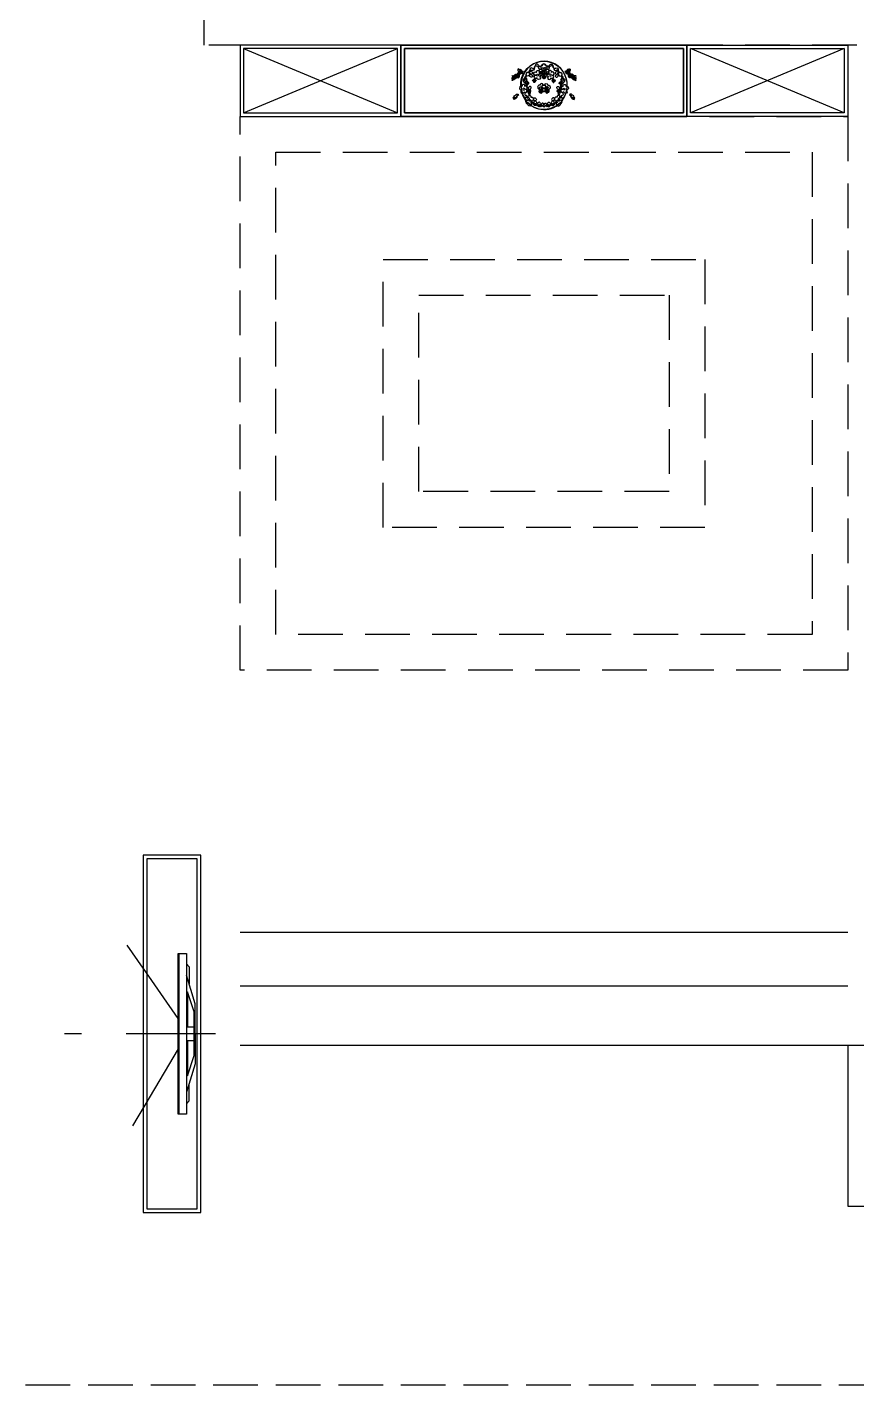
# Model space of a CAD drawing. Extents: x 9028 to 51035, y 9955 to 39655.
# Drawn here: x 19421 to 24062, y 16541 to 24141 of the extents above; entities that cross this region are included whole.
import ezdxf

# ---------------------------------------------------------------- set-up
doc = ezdxf.new("R2010")
doc.units = 0
doc.header["$LTSCALE"] = 1000
doc.header["$MEASUREMENT"] = 0
doc.set_wipeout_variables(frame=1)
for name, pattern in [('DASH', [0.35, 0.25, -0.1]), ('DASHED', [0.75, 0.5, -0.25]), ('HIDDEN', [0.375, 0.25, -0.125])]:
    doc.linetypes.add(name, pattern=pattern)
doc.layers.add('AE-FURN-MOVE', color=165, linetype='Continuous')
doc.layers.add('WALL', color=9, linetype='Continuous')
doc.layers.add('辅助线', color=8, linetype='DASH', plot=False)

# ---------------------------------------------------------------- blocks, each defined once
blk = doc.blocks.new('*U78')
at = {"color": 250}
blk.add_wipeout([(-1000, 531.1), (1000, 531.1), (1000, 209.3), (-1000, 209.3)], dxfattribs=at)
blk.add_lwpolyline([(1000, 531.1), (-1000, 531.1), (-1000, 209.3), (1000, 209.3)], close=True)
blk.add_wipeout([(-449.9, 404.8), (450.1, 404.8), (450.1, 450.9), (391.5, 451.1), (374.5, 465.8), (283.4, 465.8), (167.8, 500), (-168, 500), (-279.8, 465.7), (-374.6, 465.7), (-391.6, 450.9), (-449.9, 450.9)], dxfattribs=at)
at = {"color": 8, "linetype": 'DASHED'}
for p, q in [((0, 614.1), (0, -230.8)), ((-84.8, 404.8), (-585.6, 57.8)), ((84.8, 404.8), (683.1, 49))]:
    blk.add_line(p, q, dxfattribs=at)
at = {"ltscale": 120}
for p, q in [((-391.6, 450.9), (-374.6, 465.7)), ((-374.6, 465.7), (-279.8, 465.7)), ((-167.9, 500), (-327.9, 451)), ((-0.1, 500), (-167.9, 500)), ((-0.1, 500), (167.8, 500)), ((167.8, 500), (327.8, 451)), ((374.5, 465.8), (283.4, 465.8)), ((391.5, 451.1), (374.5, 465.8)), ((-449.9, 404.8), (-449.9, 450.9)), ((-449.9, 450.9), (450.1, 450.9)), ((450.1, 404.8), (-449.9, 404.8)), ((450.1, 450.9), (450.1, 404.8))]:
    blk.add_line(p, q, dxfattribs=at)
at = {"color": 8}
for points in [[(-233.2, 511.1), (-980, 511.1), (-980, 229.3), (980, 229.3), (980, 511.1), (-233.2, 511.1)], [(-235.5, 457.3), (-38.9, 457.3), (-38.9, 495.1), (38.8, 495.1), (38.8, 457.4), (235.5, 457.4), (122.3, 495.1), (-122.5, 495.1), (-235.5, 457.3)], [(-449.9, 408.8), (450.1, 408.9)]]:
    blk.add_lwpolyline(points, dxfattribs=at)
blk = doc.blocks.new('云学贝教学QQ52666049海龙工具_盆栽')
at = {"color": 8}
for points, elevation in [([(-146.9, 59.9), (-147.2, 63.5), (-145.5, 69.4), (-142.7, 73.7), (-139.6, 77.4), (-139.3, 76.1), (-142, 70.6), (-142.9, 65.7)], 5600), ([(-128.3, 83.4), (-130.1, 77.5), (-132.3, 71.9), (-134.5, 66.3), (-137.8, 62.1), (-140, 59.5), (-141.5, 56.5)], 5600), ([(-128.3, 83.4), (-132.3, 80.8), (-136.3, 74.8), (-139.2, 65.6), (-141.3, 61.7)], 5600), ([(-141, 70.9), (-138.6, 75.7), (-135.1, 79.1), (-132.8, 80.4)], 5600), ([(-131.5, 73.7), (-127.4, 76), (-124.9, 77.1), (-124.1, 76.2), (-126, 75), (-128.2, 72.9), (-130.4, 71.5), (-123.1, 76.2), (-119.5, 76.9), (-117.9, 76.1), (-123.2, 72.5), (-129.2, 68.3), (-132.4, 66.9)], 5600), ([(-129.5, 79.4), (-127.3, 79.2), (-127.7, 78.3), (-130.2, 77)], 5600), ([(137.5, 86.9), (134.4, 89.1), (130.5, 87.2), (124.3, 79.9), (120.7, 71), (120.7, 65.2), (128.4, 64.1), (132.3, 64.9)], 8000), ([(137.5, 86.9), (142.1, 90), (145.8, 88.8), (145.8, 82.7), (141.2, 73.5), (132.3, 64.9)], 8000), ([(-164.5, 47.5), (-173.6, 49.6), (-177.2, 50.5), (-181.4, 49.2), (-178.8, 51.2), (-172.3, 51.1), (-166.1, 52.5), (-161.5, 51.7), (-159.4, 51.1)], 5600), ([(-151.9, 42.4), (-155.2, 40.7), (-158.7, 36.3), (-162.6, 34.6), (-169.4, 29.9), (-175.4, 27.1), (-179.5, 25.1), (-181.2, 26.4), (-181.2, 26.4), (-174.9, 27.4), (-171, 31.2), (-166.5, 35.7), (-161.6, 39.5), (-158.7, 42.3), (-157.5, 44.8)], 5600), ([(-155.7, 48), (-167.4, 46.8), (-177.3, 42.8), (-180.8, 39.6), (-180.9, 37.9), (-180, 37), (-178.8, 38.5), (-177.5, 39.8), (-173.6, 42.1), (-166.3, 44.1)], 5600), ([(-171, 31.2), (-176.4, 29.1), (-179.3, 28.4), (-180.7, 28.6), (-177.9, 31.9), (-172.5, 35.9), (-166.7, 40.2), (-162, 43.3), (-158.8, 44.5)], 5600), ([(-162, 43.3), (-168.1, 42.2), (-175.1, 37.9), (-179.3, 34.1), (-180, 34), (-179.2, 36.1), (-176.9, 39), (-172.2, 41.9), (-166.3, 44.1), (-159.8, 45.5), (-155.3, 45.9)], 5600), ([(-159.8, 48.7), (-166, 50.3), (-172.1, 51.1)], 5600), ([(-168.3, 52.9), (-165.4, 55.2), (-164.2, 56.4), (-162.7, 59.2), (-160.8, 60.1), (-157.2, 59.5), (-156.5, 59.1)], 5600), ([(-160, 53.2), (-163, 54.5), (-165.5, 54.7)], 5600), ([(-159.8, 53.2), (-160.4, 49.6), (-158.7, 50.8), (-156.6, 49.7), (-155.1, 48.6), (-154, 49.2)], 5600), ([(-155.7, 60.7), (-156.1, 55.3), (-157.9, 53.9), (-159.8, 52.7)], 5600), ([(-153.2, 49.5), (-156, 51.8), (-159.1, 52.6)], 5600), ([(-150.6, 51.1), (-153.6, 49.6), (-154.9, 46.4), (-155.2, 45.2), (-156, 44.6), (-152.7, 43.7), (-151.1, 41.5), (-149.1, 41.4), (-144.7, 42.3), (-142.1, 42.9), (-140.4, 45.3), (-139.8, 46.2), (-139, 49.3), (-138.6, 51.3), (-138.6, 54.3), (-139.4, 55.6)], 5600), ([(-155.9, 61.2), (-154.1, 61.4), (-150, 60.5), (-146.9, 59.9)], 5600), ([(-155.5, 56.4), (-153.7, 53.4), (-151.2, 52)], 5600), ([(-143.9, 45.2), (-145.8, 46), (-147.7, 48.1), (-148.4, 47), (-150.3, 47.6), (-150.9, 47.9), (-152.4, 46.4), (-152.8, 46), (-153.4, 45.3)], 5600), ([(-145.5, 43.2), (-148.8, 44.6), (-150.6, 44.1), (-152.5, 44.5)], 5600), ([(-145.9, 55.5), (-146.9, 58.2), (-150.1, 60)], 5600), ([(-139, 56.6), (-140.5, 57.6), (-142.6, 55.5), (-144.1, 55.9), (-146.1, 53.1), (-148.5, 51.7), (-150, 50.7), (-147, 50.2), (-145.1, 49.9), (-142.6, 50), (-140.9, 49.9), (-140.5, 50.8)], 5600), ([(-143, 46.1), (-142.7, 48), (-144.7, 48.1)], 5600), ([(-136.5, 75.3), (-140.8, 67.8), (-141.4, 64), (-141.9, 59.6), (-142.2, 56.9)], 5600), ([(-132.5, 66.7), (-129, 66.8), (-128.3, 64.7), (-130.7, 62.4), (-134.7, 61.1), (-136.8, 58.9), (-138, 57.6), (-139, 56.3), (-140.1, 55.8)], 5600), ([(-153.2, -70.2), (-159.6, -77.6), (-169.2, -80.6), (-172.3, -77.9), (-169.8, -76.7), (-173, -74.3), (-169.5, -67.9), (-167.8, -61.2), (-160.7, -56), (-154.6, -50.5), (-145.8, -50.9), (-145.3, -53.1), (-145.3, -53.1), (-145.3, -53.1), (-143.9, -56.3)], 8000), ([(-143.9, -56.3), (-143.9, -56.3), (-147.6, -59.2), (-152.1, -64.9), (-153.2, -70.2)], 8000)]:
    blk.add_lwpolyline(points, dxfattribs=dict(at, elevation=elevation))
at = {"color": 8, "elevation": 8000}
for points in [[(124, 68.3, 0.362489), (141.6, 78.1, 0.120411), (143.8, 86.2)], [(166.5, 48.3, -0.504313), (148, 41.2, -0.338411), (137.3, 44.1, -0.559999), (141.8, 55.5)], [(-147.4, -54.5, 0.168593), (-154.6, -65.2, -0.405058), (-169, -73.4)]]:
    blk.add_lwpolyline(points, format="xyb", dxfattribs=at)
at = {"color": 8}
for centre, radius, start, end in [((-87.9, 79.1), 9.23, 310.07175, 28.1433), ((-72.5, 87.4), 8.25, 124.72383, 208.25754), ((-72.7, 87.5), 7.96, 53.83813, 124.04848), ((-61.7, 102.6), 10.8, 233.57739, 292.87062), ((-62.1, 102.9), 11.2, 294.30872, 10.13759), ((-41, 106.7), 10.2, 110.09511, 190.18906), ((-41.4, 106.5), 10.2, 26.70281, 107.97021), ((-21.7, 116.4), 11.8, 206.59966, 281.47463), ((-22.3, 117), 12.5, 283.85001, 336.83482), ((-2.3, 108.4), 9.28, 94.44829, 156.77622), ((-2.6, 106.1), 11.6, 28.04407, 92.02431), ((24.3, 120.3), 18.8, 207.90401, 257.29837), ((23.5, 119.8), 18.1, 259.19953, 308.06662), ((41.9, 96.2), 11.8, 66.11063, 127.77752), ((42.4, 97.9), 10, 349.83483, 64.67883), ((64.8, 93.9), 12.7, 169.97233, 235.40369), ((64.4, 93.6), 12.3, 236.09057, 291.19864), ((72.7, 72.2), 10.7, 51.61327, 111.09656), ((73, 72.6), 10.2, 328.27045, 51.53779), ((143.3, 79.1), 9.71, 126.60137, 200.34921), ((-104.7, 27.1), 12.4, 156.12973, 194.84659), ((-86, 33.5), 32.2, 197.35174, 228.76091), ((-108, 28.7), 8.73, 102.43704, 157.23576), ((-112.6, 50.1), 13.1, 282.36133, 326.30744), ((-91.8, 61.3), 10.1, 134.83496, 207.61824), ((-112.7, 50.4), 13.4, 325.23794, 27.3794), ((-93.4, 62.9), 7.95, 71.28985, 135.00431), ((-87.9, 79), 9.16, 251.18228, 310.03764), ((91.6, 61.1), 11.7, 148.40864, 225.39843), ((90.9, 60.3), 10.6, 225.22447, 292.36833), ((116.4, 9.8), 26.1, 128.25144, 182.64269), ((126.9, 9.3), 36.6, 181.14737, 198.23751), ((97.6, 44), 7, 25.97319, 111.9833), ((92, 40.9), 13.4, 307.79276, 27.44024), ((142.7, 47.5), 8.26, 310.00379, 48.2432), ((155.9, 46.2), 10.8, 11.30966, 135.79563), ((151.6, 57.6), 5.34, 239.54803, 320.86779), ((-162.6, -69.3), 3.48, 190.59482, 270.14), ((-167.3, -77.4), 9.42, 38.36736, 81.92375), ((101.5, -39.5), 25.9, 163.36695, 189.89591), ((111.2, -38.5), 35.7, 188.84612, 211.34625), ((94.9, -37.1), 18.9, 117.33393, 164.53266), ((80.4, -9.1), 12.6, 297.2567, 356.17931), ((74, -8.2), 19.1, 354.61756, 18.38496)]:
    blk.add_arc(centre, radius, start, end, dxfattribs=at)
at = {"extrusion": (0, 0, -1)}
for start_param, end_param in [(4.677441, 8.536116), (2.546293, 4.369155)]:
    blk.add_ellipse((-2.2, -1.9), major_axis=(0, 135.5), ratio=0.95394, start_param=start_param, end_param=end_param, dxfattribs=at)
at = {"color": 8}
for centre, major_axis, start_param, end_param in [((0.6, 86.8), (0, 6.01), 0.338538, 2.803054), ((4.8, 90), (0, 6.9), 4.517874, 7.492233), ((1.9, 90.6), (0, 10.1), 2.803054, 4.517874), ((4.8, 70.5), (0, 6.9), 4.517874, 7.492233), ((14.5, 79.5), (0, 6.01), 0.338538, 2.803054), ((18.8, 82.7), (0, 6.9), 4.517874, 7.492233), ((15.8, 83.3), (0, 10.1), 2.803054, 4.517874), ((19.2, 94.1), (0, 6.01), 0.338538, 2.803054), ((23.5, 97.3), (0, 6.9), 4.517874, 7.492233), ((20.5, 97.9), (0, 10.1), 2.803054, 4.517874), ((33.5, 73), (0, 8.61), 4.373375, 7.944442), ((72.4, 70.5), (0, 6.9), 4.517874, 7.492233), ((-115.8, -5.2), (0, 8.61), 4.373375, 7.944442), ((-106.5, 28.2), (0, 6.01), 0.338538, 2.803054), ((-98.1, 8.2), (0, 12.2), -1.10274, 1.10274), ((-98.2, 14), (0, 10.8), 1.603379, 3.630768), ((-102.3, 31.4), (0, 6.9), 4.517874, 7.492233), ((-105.3, 32.1), (0, 10.1), 2.803054, 4.517874), ((-100, -1.7), (0, 12.9), -0.739046, 0.517872), ((-92.6, 6.1), (0, 1.87), 2.666954, 5.830023), ((-91.2, 10.2), (0, 4.98), 3.354917, 5.486597), ((-25.4, -12.5), (0, 11.7), -0.25255, 3.303238), ((-18.5, 62.4), (0, 12.2), -1.10274, 1.10274), ((-18.6, 68.2), (0, 10.8), 1.603379, 3.630768), ((-20.4, 52.5), (0, 12.9), -0.739046, 0.517872), ((-14.4, -0.4), (0, 8.61), 4.373375, 7.944442), ((-12.9, 60.4), (0, 1.87), 2.666954, 5.830023), ((-11.5, 64.4), (0, 4.98), 3.354917, 5.486597), ((0, -9.1), (0, 9.14), 2.830269, 7.151446), ((0.6, 67.3), (0, 6.01), 0.338538, 2.803054), ((1.9, 71.1), (0, 10.1), 2.803054, 4.517874), ((22.5, 60.9), (0, 11.7), -0.25255, 3.303238), ((27.9, 40.2), (0, 9.83), 0.39086, 4.681834), ((44.5, 45.9), (0, 9.69), 2.235884, 6.208448), ((47.9, 64.3), (0, 9.14), 2.830269, 7.151446), ((68.1, 67.3), (0, 6.01), 0.338538, 2.803054), ((68.1, 50.2), (0, 6.01), 0.338538, 2.803054), ((69.4, 71.1), (0, 10.1), 2.803054, 4.517874), ((72.4, 53.4), (0, 6.9), 4.517874, 7.492233), ((69.4, 54), (0, 10.1), 2.803054, 4.517874), ((-126.8, -17.3), (0, 11.7), -0.25255, 3.303238), ((-121.4, -38), (0, 9.83), 0.39086, 4.681834), ((-104.8, -32.3), (0, 9.69), 2.235884, 6.208448), ((-98.9, -50.3), (0, 9.42), 1.421813, 2.26748), ((-101.4, -14), (0, 9.14), 2.830269, 7.151446), ((-98.2, -50.4), (0, 10.1), 0.608579, 1.421813), ((-102, -53), (0, 5.23), 2.26748, 3.332407), ((-100.1, -63.2), (0, 5.19), -0.878806, 0.190815), ((-92.3, -68.8), (0, 4.76), 0.968358, 2.319903), ((-100, -63.2), (0, 5.13), 4.10995, 5.404379), ((-92.5, -69), (0, 4.39), 2.319903, 3.788354), ((-87.1, -76.5), (0, 5), -0.710342, 0.646761), ((-83.3, -18.1), (0, 6.01), 0.338538, 2.803054), ((-79, -14.9), (0, 6.9), 4.517874, 7.492233), ((-82, -14.3), (0, 10.1), 2.803054, 4.517874), ((-87.2, -76.6), (0, 5.12), 3.692539, 5.572843), ((-20, -33.2), (0, 9.83), 0.39086, 4.681834), ((-3.4, -27.5), (0, 9.69), 2.235884, 6.208448), ((13.2, -19.5), (0, 6.01), 0.338538, 2.803054), ((17.5, -16.3), (0, 6.9), 4.517874, 7.492233), ((14.5, -15.7), (0, 10.1), 2.803054, 4.517874), ((47.2, -81.6), (0, 6.01), 0.338538, 2.803054), ((51.4, -78.3), (0, 6.9), 4.517874, 7.492233), ((69.3, -78.9), (0, 11.7), -0.25255, 3.303238), ((80.3, -66.7), (0, 8.61), 4.373375, 7.944442), ((94.7, -75.5), (0, 9.14), 2.830269, 7.151446), ((-82.6, -84.5), (0, 4.17), 0.550946, 2.767302), ((-82.5, -84.4), (0, 4.28), 2.767302, 4.072465), ((-76, -89.5), (0, 4.27), -0.374929, 0.930873), ((-71.5, -96.6), (0, 4.29), 0.581428, 2.733857), ((-76, -89.5), (0, 4.22), 3.72302, 5.908256), ((-71.5, -96.6), (0, 4.22), 2.733857, 4.135543), ((-64.3, -101.6), (0, 4.85), -0.297722, 0.99395), ((-64.3, -101.5), (0, 4.79), 4.235778, 5.985464), ((-56.1, -105.9), (0, 4.78), 1.094185, 2.845949), ((-55.9, -105), (0, 5.72), 2.845949, 3.916468), ((-48.1, -113.4), (0, 5.92), -0.274971, 0.774875), ((-48.2, -113.8), (0, 6.41), -1.291247, -0.274971), ((-38, -110.7), (0, 4.79), 1.850345, 3.045523), ((-38, -110.7), (0, 4.86), 3.045523, 3.93337), ((-32, -105.9), (0, 6.01), 0.338538, 2.803054), ((-29.7, -119.2), (0, 7.27), 0.073768, 0.791777), ((-27.8, -102.7), (0, 6.9), 4.517874, 7.492233), ((-30.7, -102.1), (0, 10.1), 2.803054, 4.517874), ((-29.8, -118.4), (0, 6.52), -1.447581, 0.073768), ((-19.7, -117.1), (0, 4.17), 1.694012, 3.773448), ((-13.4, -110.8), (0, 6.01), 0.338538, 2.803054), ((-19.3, -117.6), (0, 3.53), 3.773448, 4.777499), ((-12.1, -117.2), (0, 4.04), 0.703246, 1.635906), ((-9.1, -107.6), (0, 6.9), 4.517874, 7.492233), ((-12.1, -107), (0, 10.1), 2.803054, 4.517874), ((-11.9, -117.4), (0, 4.35), -1.300217, 0.703246), ((-0.7, -114.1), (0, 7.79), 1.841375, 3.203332), ((-0.8, -113), (0, 8.97), 3.203332, 4.261519), ((14.4, -120.7), (0, 8.78), 0.049175, 1.119926), ((14.4, -119.6), (0, 7.69), -1.27873, 0.049175), ((26.6, -115.8), (0, 5.73), 1.862863, 3.453088), ((26.8, -116.2), (0, 5.24), 3.453088, 5.026981), ((37.4, -112.6), (0, 6.44), 0.498912, 1.885388), ((37.4, -112.7), (0, 6.52), -1.206965, 0.498912), ((44.8, -98.6), (0, 6.01), 0.338538, 2.803054), ((49.1, -95.4), (0, 6.9), 4.517874, 7.492233), ((46.1, -94.8), (0, 10.1), 2.803054, 4.517874), ((49.3, -107.9), (0, 6.83), 1.934627, 3.589356), ((48.4, -77.7), (0, 10.1), 2.803054, 4.517874), ((49.3, -107.8), (0, 6.92), 3.589356, 4.744189), ((62.3, -107.4), (0, 6.79), 0.43483, 1.602597), ((62.3, -107.3), (0, 6.65), -0.529384, 0.43483), ((74.7, -99.5), (0, 9.83), 0.39086, 4.681834), ((77.1, -108.7), (0, 8.96), 1.479763, 3.165389), ((62.3, -107.3), (0, 6.65), 4.621356, 4.747288), ((76.9, -99.8), (0, 17.8), 3.165389, 3.836017), ((91.3, -93.8), (0, 9.69), 2.235884, 6.208448), ((76.7, -99.5), (0, 18.2), 3.836017, 4.500061)]:
    blk.add_ellipse(centre, major_axis=major_axis, ratio=0.95394, start_param=start_param, end_param=end_param, dxfattribs=at)
at = {"color": 8, "extrusion": (0, 0, -1)}
for major_axis, start_param, end_param in [((0, 103.6), 4.683843, 4.764957), ((0, 103.6), 1.330582, 2.144896), ((0, 135.5), 4.49304, 4.511865)]:
    blk.add_ellipse((-2.2, -1.9), major_axis=major_axis, ratio=0.95394, start_param=start_param, end_param=end_param, dxfattribs=at)
for centre, major_axis in [((-9, 46.4), (0, 3.78)), ((-3.6, 52.1), (0, 3.78)), ((-3.6, 38.8), (0, 3.78)), ((3.6, 46.4), (0, 3.78)), ((35.3, 55.6), (0, 5.21)), ((46.9, 24.4), (0, 3.78)), ((52.3, 30.1), (0, 3.78)), ((52.3, 16.9), (0, 3.78)), ((59.5, 24.4), (0, 3.78)), ((-114.1, -22.7), (0, 5.21)), ((-90.5, -34.1), (0, 3.78)), ((-85.1, -28.4), (0, 3.78)), ((-85.1, -41.7), (0, 3.78)), ((-77.9, -34.1), (0, 3.78)), ((-12.6, -17.8), (0, 5.21)), ((9.5, -35.5), (0, 3.78)), ((14.9, -29.8), (0, 3.78)), ((14.9, -43.1), (0, 3.78)), ((22.2, -35.5), (0, 3.78)), ((82, -84.2), (0, 5.21))]:
    blk.add_ellipse(centre, major_axis=major_axis, ratio=0.95394, dxfattribs=at)
blk = doc.blocks.new('*U66')
at = {"linetype": 'ByBlock'}
blk.add_lwpolyline([(-118.7, 0), (-118.7, 400), (1481.3, 400), (1481.3, 0)], close=True, dxfattribs=at)
at = {"color": 252, "linetype": 'ByBlock'}
blk.add_lwpolyline([(-98.7, 20), (-98.7, 380), (1461.3, 380), (1461.3, 20)], close=True, dxfattribs=at)
blk.add_blockref('云学贝教学QQ52666049海龙工具_盆栽', (682.4, 176.1))
blk = doc.blocks.new('*U67')
at = {"color": 252, "linetype": 'ByBlock'}
for p, q in [((20, 20), (880, 380)), ((20, 380), (880, 20))]:
    blk.add_line(p, q, dxfattribs=at)
at = {"linetype": 'ByBlock'}
blk.add_lwpolyline([(0, 0), (0, 400), (900, 400), (900, 0)], close=True, dxfattribs=at)
at = {"color": 252, "linetype": 'ByBlock'}
blk.add_lwpolyline([(20, 20), (20, 380), (880, 380), (880, 20)], close=True, dxfattribs=at)

msp = doc.modelspace()

# ---------------------------------------------------------------- linework, layer by layer
at = {"color": 8, "linetype": 'HIDDEN'}
for points in [[(20411.9, 29441.3), (27811.9, 29441.3), (27811.9, 24041.3), (20411.9, 24041.3)], [(20611.9, 23641.3), (24011.9, 23641.3), (24011.9, 20541.3), (20611.9, 20541.3)], [(20811.9, 23441.3), (23811.9, 23441.3), (23811.9, 20741.3), (20811.9, 20741.3)], [(21411.9, 22841.3), (23211.9, 22841.3), (23211.9, 21341.3), (21411.9, 21341.3)], [(21611.9, 22641.3), (23011.9, 22641.3), (23011.9, 21541.3), (21611.9, 21541.3)]]:
    msp.add_lwpolyline(points, close=True, dxfattribs=at)
for points in [[(24011.9, 19073.3), (20611.9, 19073.3)], [(24011.9, 18773.3), (20611.9, 18773.3)]]:
    msp.add_lwpolyline(points)
at = {"layer": 'WALL'}
msp.add_lwpolyline([(24011.9, 18441.3), (20611.9, 18441.3)], dxfattribs=at)
msp.add_lwpolyline([(24011.9, 17541.3), (32811.9, 17541.3), (32811.9, 18441.3), (24011.9, 18441.3)], close=True, dxfattribs=at)
at = {"layer": '辅助线'}
msp.add_lwpolyline([(15211.9, 16541.3), (32711.9, 16541.3), (32711.9, 34741.3), (15211.9, 34741.3)], close=True, dxfattribs=at)

# ---------------------------------------------------------------- block references
at = {"layer": 'AE-FURN-MOVE', "xscale": -1, "rotation": 180}
msp.add_blockref('*U67', (20611.9, 24041.3), dxfattribs=at)
at = {"layer": 'AE-FURN-MOVE', "xscale": -1}
msp.add_blockref('*U66', (22993.2, 23641.3), dxfattribs=at)
at = {"layer": 'AE-FURN-MOVE'}
msp.add_blockref('*U66', (21630.6, 23641.3), dxfattribs=at)
at = {"layer": 'AE-FURN-MOVE', "rotation": 180}
msp.add_blockref('*U67', (24011.9, 24041.3), dxfattribs=at)

# ---------------------------------------------------------------- next in the draw order: block references
at = {"layer": 'AE-FURN-MOVE', "rotation": 270}
msp.add_blockref('*U78', (19860.8, 18506.5), dxfattribs=at)

doc.saveas('drawing.dxf')
